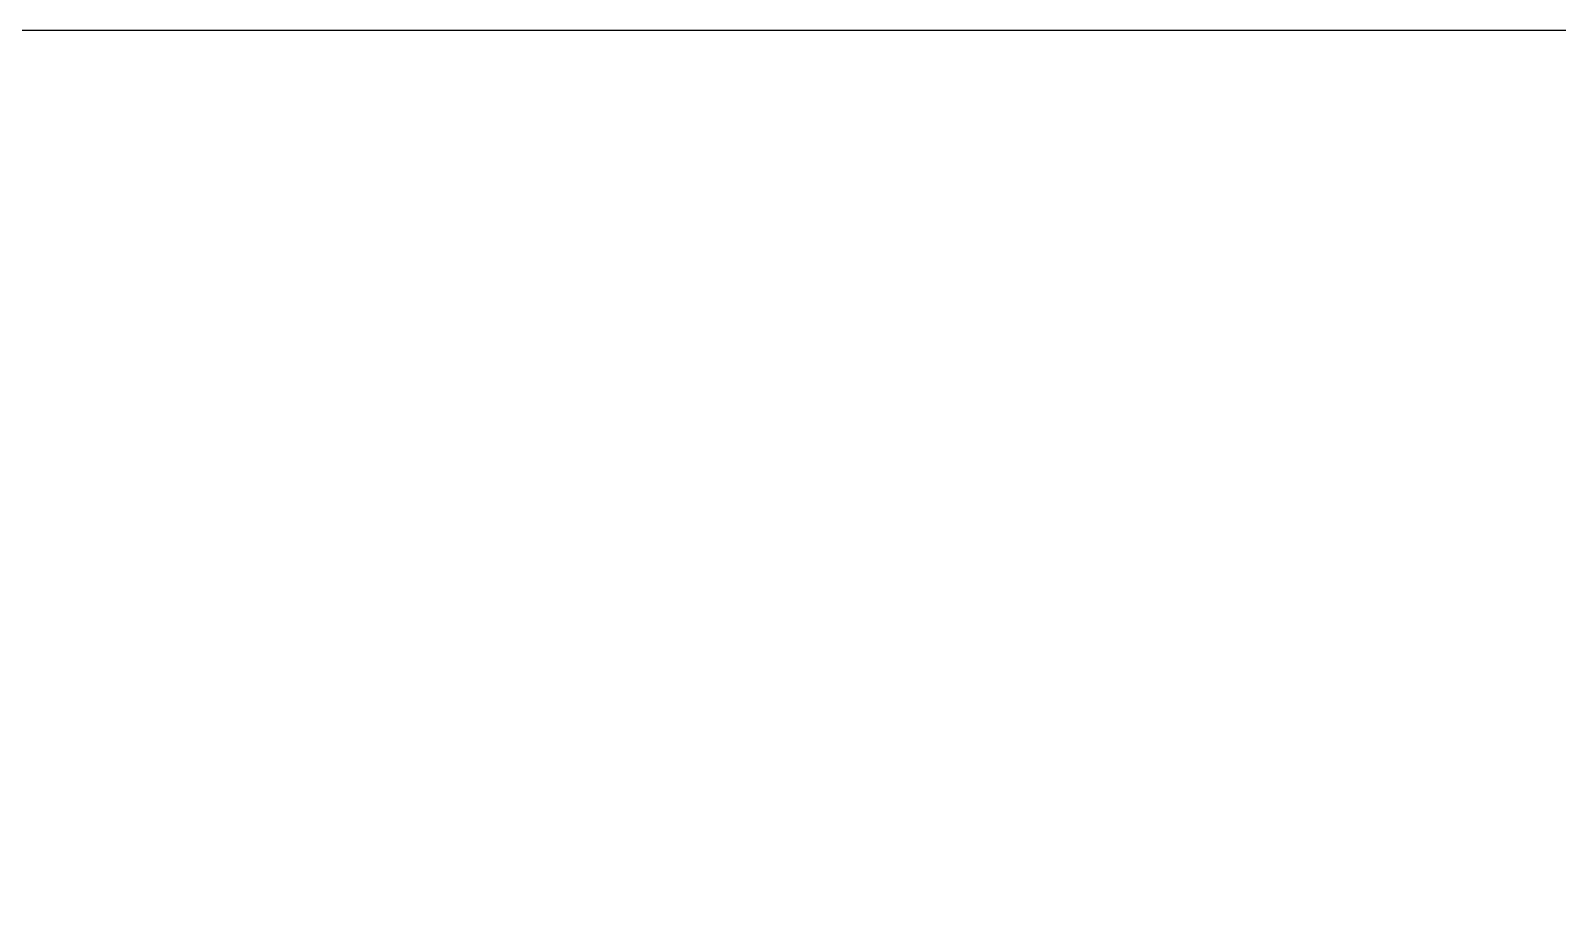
# Model space of a CAD drawing. Header units: millimetres. Extents: x 10470 to 11266, y 1103 to 1807.
# Drawn here: x 10781.2 to 10878.9, y 1562 to 1619.1 of the extents above; entities that cross this region are included whole.
import ezdxf
from ezdxf.xclip import XClip

# ---------------------------------------------------------------- set-up
doc = ezdxf.new("R2010")
doc.units = ezdxf.units.MM
doc.header["$LTSCALE"] = 10
doc.header["$MEASUREMENT"] = 0
doc.header["$XCLIPFRAME"] = 2
doc.linetypes.add('DASHED', pattern=[0.75, 0.5, -0.25])
doc.layers.add('TX-PAPR', color=2, linetype='Continuous', plot=False)
doc.layers.add('TZ-BASE', color=253, linetype='Continuous')

# ---------------------------------------------------------------- blocks, each defined once
blk = doc.blocks.new('JD-FGFJ5DTHFDFHDFHDFHDFH')
at = {"layer": 'TZ-BASE', "elevation": 32.99999999999999}
blk.add_lwpolyline([(353.2530634949799, 70.95255176356295), (331.1662037546048, 70.46828499581898), (313.3125288886658, 70.35364522028249), (299.1974367396615, 70.5373381957761), (284.9660785513115, 70.97016490151873), (274.0916778339306, 71.49865605682135), (264.7562203891575, 72.26315040088957), (233.2363420182082, 75.37190520419972)], dxfattribs=at)
at = {"layer": 'TZ-BASE', "linetype": 'DASHED'}
for centre, radius, start, end in [((395.7682743567275, 1845.48714744288), 1801.00000000004, 257.7620091862785, 270.4719760901917), ((302.9845291163656, 1188.432643223787), 1148.999999994993, 255.3600911822463, 268.6504289529939)]:
    blk.add_arc(centre, radius, start, end, dxfattribs=at)

msp = doc.modelspace()

# ---------------------------------------------------------------- linework, layer by layer
at = {"layer": 'TX-PAPR'}
msp.add_lwpolyline([(10469.88866768615, 1103.050959204802), (11265.88866797676, 1103.05095920486), (11265.88866797664, 1619.050959393162), (10469.88866768615, 1619.050959393162)], close=True, dxfattribs=at)
at = {"layer": 'TX-PAPR', "flags": 128}
msp.add_lwpolyline([(11259.06894187505, 1417.609332286474, -0.004682518031118363), (11118.45152534243, 1412.740018417955, 0.004124412581401395), (10803.21697875358, 1402.176315077826, -0.05072775357634651), (10528.81608225124, 1418.555992212741), (10553.08728943318, 1566.579530424277, 0.0506800824040953), (10796.95676887485, 1552.045624051605, -0.004124412581401545), (11114.66453264364, 1562.692206418969, 0.004730266588331758), (11253.87893140367, 1567.526246712847), (11259.06894187505, 1417.609332286474)], format="xyb", dxfattribs=at)

# ---------------------------------------------------------------- block references
at = {"layer": 'TZ-BASE'}
ref = msp.add_blockref('JD-FGFJ5DTHFDFHDFHDFHDFH', (10540.9516858422, 1492.567761318422), dxfattribs=at)
XClip(ref).set_block_clipping_path([(718.117256032885, -74.95842903194716), (577.499839500204, -79.82774290052475), (262.26529291138286, -90.39144624059554), (-12.135603591013933, -74.01176910568029), (12.135603590984829, 74.01176910591312), (256.00508303262177, 59.47786273312522), (573.7128468014416, 70.12444510054775), (712.92724556147, 74.95848539448343)])

doc.saveas('drawing.dxf')
